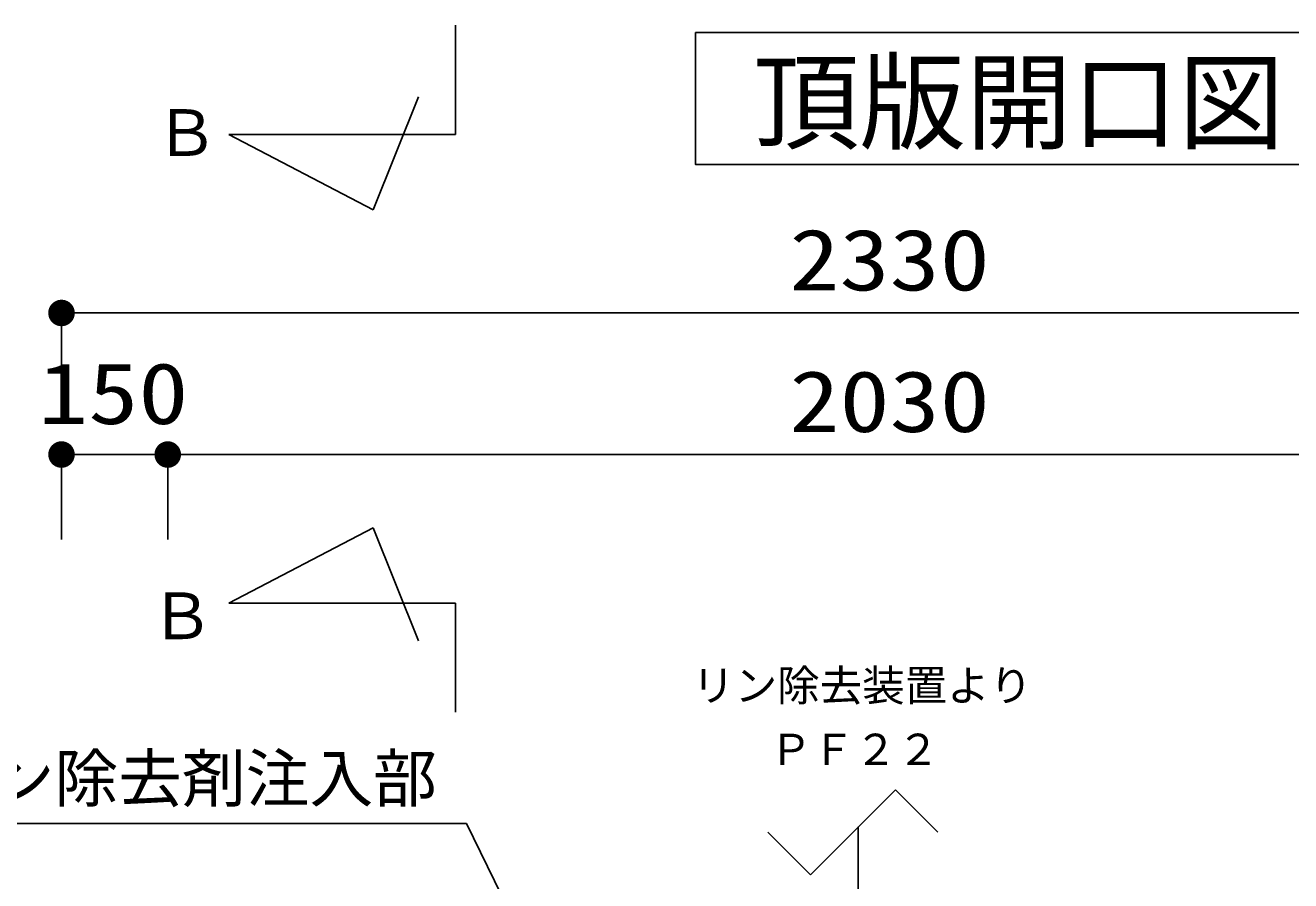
# Model space of a CAD drawing. Units: millimetres, scale not verified. Extents: x -23334 to 8910, y -6308 to 6308.
# Drawn here: x -6101 to -4315, y 1770 to 2978 of the extents above; entities that cross this region are included whole.
import ezdxf
from ezdxf.enums import TextEntityAlignment as Align

# ---------------------------------------------------------------- set-up
doc = ezdxf.new("R2010")
doc.units = ezdxf.units.MM
doc.header["$LTSCALE"] = 30
for name, color, linetype, lineweight in [('0-1_空気管', 3, 'Continuous', 25), ('0-D_07', 7, 'Continuous', 25), ('1-7_00クル-フ-6寸法', 132, 'Continuous', 25)]:
    doc.layers.add(name, color=color, linetype=linetype, lineweight=lineweight)
doc.styles.add('ＭＳ ゴシック', font='')
doc.styles.get('ＭＳ ゴシック').set_extended_font_data('MS Gothic')

msp = doc.modelspace()

# ---------------------------------------------------------------- linework, layer by layer
at = {"layer": '0-1_空気管'}
for p, q in [((-5493.89, 2978.23), (-5493.89, 2823.86)), ((-5610.23, 2717.53), (-5546.26, 2877.15)), ((-5813.89, 2823.86), (-5610.23, 2717.53)), ((-5493.89, 2823.86), (-5813.89, 2823.86)), ((-5813.89, 2162.01), (-5610.23, 2268.34)), ((-5610.23, 2268.34), (-5546.26, 2108.72)), ((-5493.89, 2162.01), (-5813.89, 2162.01)), ((-5493.89, 2007.64), (-5493.89, 2162.01)), ((-5478.25, 1850.39), (-6618.95, 1850.39)), ((-4925.28, 720.78), (-5478.25, 1850.39))]:
    msp.add_line(p, q, dxfattribs=at)
msp.add_lwpolyline([(-3125.5, 2781.54), (-3125.5, 2967.85), (-5154.83, 2967.85), (-5154.83, 2781.54)], close=True, dxfattribs=at)
at = {"layer": '0-D_07'}
for p, q in [((-4872.86, 1898.2), (-4992.86, 1778.2)), ((-4812.86, 1838.2), (-4872.86, 1898.2)), ((-4992.86, 1778.2), (-5052.86, 1838.2))]:
    msp.add_line(p, q, dxfattribs=at)
at = {"layer": '0-D_07', "color": 6}
msp.add_line((-4925.28, 1075.13), (-4925.28, 1845.78), dxfattribs=at)
at = {"layer": '1-7_00クル-フ-6寸法', "color": 4}
for p, q in [((-6050.28, 2451.8), (-6050.28, 2571.8)), ((-3720.28, 2571.8), (-6050.28, 2571.8)), ((-6050.28, 2251.8), (-6050.28, 2371.8)), ((-6050.28, 2371.8), (-5900.28, 2371.8)), ((-5900.28, 2251.8), (-5900.28, 2371.8)), ((-5900.28, 2251.8), (-5900.28, 2371.8)), ((-5900.28, 2371.8), (-3870.28, 2371.8))]:
    msp.add_line(p, q, dxfattribs=at)
at = {"layer": '1-7_00クル-フ-6寸法'}
for points in [[(-6050.28, 2571.8), (-6069.03, 2571.8), (-6068.88, 2574.15)], [(-6050.28, 2571.8), (-6068.88, 2574.15), (-6068.44, 2576.46)], [(-6050.28, 2571.8), (-6068.44, 2576.46), (-6067.71, 2578.7)], [(-6050.28, 2571.8), (-6067.71, 2578.7), (-6066.71, 2580.83)], [(-6050.28, 2571.8), (-6066.71, 2580.83), (-6065.45, 2582.82)], [(-6050.28, 2571.8), (-6065.45, 2582.82), (-6063.95, 2584.63)], [(-6050.28, 2571.8), (-6063.95, 2584.63), (-6062.23, 2586.24)], [(-6050.28, 2571.8), (-6062.23, 2586.24), (-6060.33, 2587.63)], [(-6050.28, 2571.8), (-6060.33, 2587.63), (-6058.26, 2588.76)], [(-6050.28, 2571.8), (-6058.26, 2588.76), (-6056.07, 2589.63)], [(-6050.28, 2571.8), (-6056.07, 2589.63), (-6053.79, 2590.22)], [(-6050.28, 2571.8), (-6053.79, 2590.22), (-6051.46, 2590.51)], [(-6050.28, 2571.8), (-6051.46, 2590.51), (-6049.1, 2590.51)], [(-6050.28, 2571.8), (-6049.1, 2590.51), (-6046.76, 2590.22)], [(-6050.28, 2571.8), (-6046.76, 2590.22), (-6044.48, 2589.63)], [(-6050.28, 2571.8), (-6044.48, 2589.63), (-6042.29, 2588.76)], [(-6050.28, 2571.8), (-6042.29, 2588.76), (-6040.23, 2587.63)], [(-6050.28, 2571.8), (-6040.23, 2587.63), (-6038.33, 2586.24)], [(-6050.28, 2571.8), (-6038.33, 2586.24), (-6036.61, 2584.63)], [(-6050.28, 2571.8), (-6036.61, 2584.63), (-6035.11, 2582.82)], [(-6050.28, 2571.8), (-6035.11, 2582.82), (-6033.85, 2580.83)], [(-6050.28, 2571.8), (-6033.85, 2580.83), (-6032.85, 2578.7)], [(-6050.28, 2571.8), (-6032.85, 2578.7), (-6032.12, 2576.46)], [(-6050.28, 2571.8), (-6032.12, 2576.46), (-6031.68, 2574.15)], [(-6050.28, 2571.8), (-6031.68, 2574.15), (-6031.53, 2571.8)], [(-6050.28, 2571.8), (-6068.88, 2569.45), (-6069.03, 2571.8)], [(-6050.28, 2571.8), (-6068.44, 2567.13), (-6068.88, 2569.45)], [(-6050.28, 2571.8), (-6067.71, 2564.89), (-6068.44, 2567.13)], [(-6050.28, 2571.8), (-6066.71, 2562.76), (-6067.71, 2564.89)], [(-6050.28, 2571.8), (-6065.45, 2560.78), (-6066.71, 2562.76)], [(-6050.28, 2571.8), (-6063.95, 2558.96), (-6065.45, 2560.78)], [(-6050.28, 2571.8), (-6062.23, 2557.35), (-6063.95, 2558.96)], [(-6050.28, 2571.8), (-6060.33, 2555.97), (-6062.23, 2557.35)], [(-6050.28, 2571.8), (-6058.26, 2554.83), (-6060.33, 2555.97)], [(-6050.28, 2571.8), (-6056.07, 2553.96), (-6058.26, 2554.83)], [(-6050.28, 2571.8), (-6053.79, 2553.38), (-6056.07, 2553.96)], [(-6050.28, 2571.8), (-6051.46, 2553.08), (-6053.79, 2553.38)], [(-6050.28, 2571.8), (-6049.1, 2553.08), (-6051.46, 2553.08)], [(-6050.28, 2571.8), (-6046.76, 2553.38), (-6049.1, 2553.08)], [(-6050.28, 2571.8), (-6044.48, 2553.96), (-6046.76, 2553.38)], [(-6050.28, 2571.8), (-6042.29, 2554.83), (-6044.48, 2553.96)], [(-6050.28, 2571.8), (-6040.23, 2555.97), (-6042.29, 2554.83)], [(-6050.28, 2571.8), (-6038.33, 2557.35), (-6040.23, 2555.97)], [(-6050.28, 2571.8), (-6036.61, 2558.96), (-6038.33, 2557.35)], [(-6050.28, 2571.8), (-6035.11, 2560.78), (-6036.61, 2558.96)], [(-6050.28, 2571.8), (-6033.85, 2562.76), (-6035.11, 2560.78)], [(-6050.28, 2571.8), (-6032.85, 2564.89), (-6033.85, 2562.76)], [(-6050.28, 2571.8), (-6032.12, 2567.13), (-6032.85, 2564.89)], [(-6050.28, 2571.8), (-6031.68, 2569.45), (-6032.12, 2567.13)], [(-6050.28, 2571.8), (-6031.53, 2571.8), (-6031.68, 2569.45)], [(-6050.28, 2371.8), (-6068.88, 2374.15), (-6068.44, 2376.46)], [(-6050.28, 2371.8), (-6068.44, 2376.46), (-6067.71, 2378.7)], [(-6050.28, 2371.8), (-6067.71, 2378.7), (-6066.71, 2380.83)], [(-6050.28, 2371.8), (-6066.71, 2380.83), (-6065.45, 2382.82)], [(-6050.28, 2371.8), (-6065.45, 2382.82), (-6063.95, 2384.63)], [(-6050.28, 2371.8), (-6063.95, 2384.63), (-6062.23, 2386.24)], [(-6050.28, 2371.8), (-6062.23, 2386.24), (-6060.33, 2387.63)], [(-6050.28, 2371.8), (-6060.33, 2387.63), (-6058.26, 2388.76)], [(-6050.28, 2371.8), (-6058.26, 2388.76), (-6056.07, 2389.63)], [(-6050.28, 2371.8), (-6056.07, 2389.63), (-6053.79, 2390.22)], [(-6050.28, 2371.8), (-6053.79, 2390.22), (-6051.46, 2390.51)], [(-6050.28, 2371.8), (-6051.46, 2390.51), (-6049.1, 2390.51)], [(-6050.28, 2371.8), (-6049.1, 2390.51), (-6046.76, 2390.22)], [(-6050.28, 2371.8), (-6046.76, 2390.22), (-6044.48, 2389.63)], [(-6050.28, 2371.8), (-6044.48, 2389.63), (-6042.29, 2388.76)], [(-6050.28, 2371.8), (-6042.29, 2388.76), (-6040.23, 2387.63)], [(-6050.28, 2371.8), (-6040.23, 2387.63), (-6038.33, 2386.24)], [(-6050.28, 2371.8), (-6038.33, 2386.24), (-6036.61, 2384.63)], [(-6050.28, 2371.8), (-6036.61, 2384.63), (-6035.11, 2382.82)], [(-6050.28, 2371.8), (-6035.11, 2382.82), (-6033.85, 2380.83)], [(-6050.28, 2371.8), (-6033.85, 2380.83), (-6032.85, 2378.7)], [(-6050.28, 2371.8), (-6032.85, 2378.7), (-6032.12, 2376.46)], [(-6050.28, 2371.8), (-6032.12, 2376.46), (-6031.68, 2374.15)], [(-5900.28, 2371.8), (-5918.88, 2374.15), (-5918.44, 2376.46)], [(-5900.28, 2371.8), (-5918.88, 2374.15), (-5918.44, 2376.46)], [(-5900.28, 2371.8), (-5918.44, 2376.46), (-5917.71, 2378.7)], [(-5900.28, 2371.8), (-5918.44, 2376.46), (-5917.71, 2378.7)], [(-5900.28, 2371.8), (-5917.71, 2378.7), (-5916.71, 2380.83)], [(-5900.28, 2371.8), (-5917.71, 2378.7), (-5916.71, 2380.83)], [(-5900.28, 2371.8), (-5916.71, 2380.83), (-5915.45, 2382.82)], [(-5900.28, 2371.8), (-5916.71, 2380.83), (-5915.45, 2382.82)], [(-5900.28, 2371.8), (-5915.45, 2382.82), (-5913.95, 2384.63)], [(-5900.28, 2371.8), (-5915.45, 2382.82), (-5913.95, 2384.63)], [(-5900.28, 2371.8), (-5913.95, 2384.63), (-5912.23, 2386.24)], [(-5900.28, 2371.8), (-5913.95, 2384.63), (-5912.23, 2386.24)], [(-5900.28, 2371.8), (-5912.23, 2386.24), (-5910.33, 2387.63)], [(-5900.28, 2371.8), (-5912.23, 2386.24), (-5910.33, 2387.63)], [(-5900.28, 2371.8), (-5910.33, 2387.63), (-5908.26, 2388.76)], [(-5900.28, 2371.8), (-5910.33, 2387.63), (-5908.26, 2388.76)], [(-5900.28, 2371.8), (-5908.26, 2388.76), (-5906.07, 2389.63)], [(-5900.28, 2371.8), (-5908.26, 2388.76), (-5906.07, 2389.63)], [(-5900.28, 2371.8), (-5906.07, 2389.63), (-5903.79, 2390.22)], [(-5900.28, 2371.8), (-5906.07, 2389.63), (-5903.79, 2390.22)], [(-5900.28, 2371.8), (-5903.79, 2390.22), (-5901.46, 2390.51)], [(-5900.28, 2371.8), (-5903.79, 2390.22), (-5901.46, 2390.51)], [(-5900.28, 2371.8), (-5901.46, 2390.51), (-5899.1, 2390.51)], [(-5900.28, 2371.8), (-5901.46, 2390.51), (-5899.1, 2390.51)], [(-5900.28, 2371.8), (-5899.1, 2390.51), (-5896.76, 2390.22)], [(-5900.28, 2371.8), (-5899.1, 2390.51), (-5896.76, 2390.22)], [(-5900.28, 2371.8), (-5896.76, 2390.22), (-5894.48, 2389.63)], [(-5900.28, 2371.8), (-5896.76, 2390.22), (-5894.48, 2389.63)], [(-5900.28, 2371.8), (-5894.48, 2389.63), (-5892.3, 2388.76)], [(-5900.28, 2371.8), (-5894.48, 2389.63), (-5892.3, 2388.76)], [(-5900.28, 2371.8), (-5892.3, 2388.76), (-5890.23, 2387.63)], [(-5900.28, 2371.8), (-5892.3, 2388.76), (-5890.23, 2387.63)], [(-5900.28, 2371.8), (-5890.23, 2387.63), (-5888.33, 2386.24)], [(-5900.28, 2371.8), (-5890.23, 2387.63), (-5888.33, 2386.24)], [(-5900.28, 2371.8), (-5888.33, 2386.24), (-5886.61, 2384.63)], [(-5900.28, 2371.8), (-5888.33, 2386.24), (-5886.61, 2384.63)], [(-5900.28, 2371.8), (-5886.61, 2384.63), (-5885.11, 2382.82)], [(-5900.28, 2371.8), (-5886.61, 2384.63), (-5885.11, 2382.82)], [(-5900.28, 2371.8), (-5885.11, 2382.82), (-5883.85, 2380.83)], [(-5900.28, 2371.8), (-5885.11, 2382.82), (-5883.85, 2380.83)], [(-5900.28, 2371.8), (-5883.85, 2380.83), (-5882.85, 2378.7)], [(-5900.28, 2371.8), (-5883.85, 2380.83), (-5882.85, 2378.7)], [(-5900.28, 2371.8), (-5882.85, 2378.7), (-5882.12, 2376.46)], [(-5900.28, 2371.8), (-5882.85, 2378.7), (-5882.12, 2376.46)], [(-5900.28, 2371.8), (-5882.12, 2376.46), (-5881.68, 2374.15)], [(-5900.28, 2371.8), (-5882.12, 2376.46), (-5881.68, 2374.15)], [(-6050.28, 2371.8), (-6069.03, 2371.8), (-6068.88, 2374.15)], [(-6050.28, 2371.8), (-6068.88, 2369.45), (-6069.03, 2371.8)], [(-6050.28, 2371.8), (-6068.44, 2367.13), (-6068.88, 2369.45)], [(-6050.28, 2371.8), (-6067.71, 2364.89), (-6068.44, 2367.13)], [(-6050.28, 2371.8), (-6066.71, 2362.76), (-6067.71, 2364.89)], [(-6050.28, 2371.8), (-6065.45, 2360.78), (-6066.71, 2362.76)], [(-6050.28, 2371.8), (-6063.95, 2358.96), (-6065.45, 2360.78)], [(-6050.28, 2371.8), (-6062.23, 2357.35), (-6063.95, 2358.96)], [(-6050.28, 2371.8), (-6060.33, 2355.97), (-6062.23, 2357.35)], [(-6050.28, 2371.8), (-6058.26, 2354.83), (-6060.33, 2355.97)], [(-6050.28, 2371.8), (-6056.07, 2353.96), (-6058.26, 2354.83)], [(-6050.28, 2371.8), (-6053.79, 2353.38), (-6056.07, 2353.96)], [(-6050.28, 2371.8), (-6051.46, 2353.08), (-6053.79, 2353.38)], [(-6050.28, 2371.8), (-6049.1, 2353.08), (-6051.46, 2353.08)], [(-6050.28, 2371.8), (-6031.68, 2374.15), (-6031.53, 2371.8)], [(-6050.28, 2371.8), (-6046.76, 2353.38), (-6049.1, 2353.08)], [(-6050.28, 2371.8), (-6044.48, 2353.96), (-6046.76, 2353.38)], [(-6050.28, 2371.8), (-6042.29, 2354.83), (-6044.48, 2353.96)], [(-6050.28, 2371.8), (-6040.23, 2355.97), (-6042.29, 2354.83)], [(-6050.28, 2371.8), (-6038.33, 2357.35), (-6040.23, 2355.97)], [(-6050.28, 2371.8), (-6036.61, 2358.96), (-6038.33, 2357.35)], [(-6050.28, 2371.8), (-6035.11, 2360.78), (-6036.61, 2358.96)], [(-6050.28, 2371.8), (-6033.85, 2362.76), (-6035.11, 2360.78)], [(-6050.28, 2371.8), (-6032.85, 2364.89), (-6033.85, 2362.76)], [(-6050.28, 2371.8), (-6032.12, 2367.13), (-6032.85, 2364.89)], [(-6050.28, 2371.8), (-6031.68, 2369.45), (-6032.12, 2367.13)], [(-6050.28, 2371.8), (-6031.53, 2371.8), (-6031.68, 2369.45)], [(-5900.28, 2371.8), (-5919.03, 2371.8), (-5918.88, 2374.15)], [(-5900.28, 2371.8), (-5919.03, 2371.8), (-5918.88, 2374.15)], [(-5900.28, 2371.8), (-5918.88, 2369.45), (-5919.03, 2371.8)], [(-5900.28, 2371.8), (-5918.88, 2369.45), (-5919.03, 2371.8)], [(-5900.28, 2371.8), (-5918.44, 2367.13), (-5918.88, 2369.45)], [(-5900.28, 2371.8), (-5918.44, 2367.13), (-5918.88, 2369.45)], [(-5900.28, 2371.8), (-5917.71, 2364.89), (-5918.44, 2367.13)], [(-5900.28, 2371.8), (-5917.71, 2364.89), (-5918.44, 2367.13)], [(-5900.28, 2371.8), (-5916.71, 2362.76), (-5917.71, 2364.89)], [(-5900.28, 2371.8), (-5916.71, 2362.76), (-5917.71, 2364.89)], [(-5900.28, 2371.8), (-5915.45, 2360.78), (-5916.71, 2362.76)], [(-5900.28, 2371.8), (-5915.45, 2360.78), (-5916.71, 2362.76)], [(-5900.28, 2371.8), (-5913.95, 2358.96), (-5915.45, 2360.78)], [(-5900.28, 2371.8), (-5913.95, 2358.96), (-5915.45, 2360.78)], [(-5900.28, 2371.8), (-5912.23, 2357.35), (-5913.95, 2358.96)], [(-5900.28, 2371.8), (-5912.23, 2357.35), (-5913.95, 2358.96)], [(-5900.28, 2371.8), (-5910.33, 2355.97), (-5912.23, 2357.35)], [(-5900.28, 2371.8), (-5910.33, 2355.97), (-5912.23, 2357.35)], [(-5900.28, 2371.8), (-5908.26, 2354.83), (-5910.33, 2355.97)], [(-5900.28, 2371.8), (-5908.26, 2354.83), (-5910.33, 2355.97)], [(-5900.28, 2371.8), (-5906.07, 2353.96), (-5908.26, 2354.83)], [(-5900.28, 2371.8), (-5906.07, 2353.96), (-5908.26, 2354.83)], [(-5900.28, 2371.8), (-5903.79, 2353.38), (-5906.07, 2353.96)], [(-5900.28, 2371.8), (-5903.79, 2353.38), (-5906.07, 2353.96)], [(-5900.28, 2371.8), (-5901.46, 2353.08), (-5903.79, 2353.38)], [(-5900.28, 2371.8), (-5901.46, 2353.08), (-5903.79, 2353.38)], [(-5900.28, 2371.8), (-5899.1, 2353.08), (-5901.46, 2353.08)], [(-5900.28, 2371.8), (-5899.1, 2353.08), (-5901.46, 2353.08)], [(-5900.28, 2371.8), (-5881.68, 2374.15), (-5881.53, 2371.8)], [(-5900.28, 2371.8), (-5881.68, 2374.15), (-5881.53, 2371.8)], [(-5900.28, 2371.8), (-5896.76, 2353.38), (-5899.1, 2353.08)], [(-5900.28, 2371.8), (-5894.48, 2353.96), (-5896.76, 2353.38)], [(-5900.28, 2371.8), (-5892.3, 2354.83), (-5894.48, 2353.96)], [(-5900.28, 2371.8), (-5890.23, 2355.97), (-5892.3, 2354.83)], [(-5900.28, 2371.8), (-5888.33, 2357.35), (-5890.23, 2355.97)], [(-5900.28, 2371.8), (-5886.61, 2358.96), (-5888.33, 2357.35)], [(-5900.28, 2371.8), (-5885.11, 2360.78), (-5886.61, 2358.96)], [(-5900.28, 2371.8), (-5883.85, 2362.76), (-5885.11, 2360.78)], [(-5900.28, 2371.8), (-5882.85, 2364.89), (-5883.85, 2362.76)], [(-5900.28, 2371.8), (-5882.12, 2367.13), (-5882.85, 2364.89)], [(-5900.28, 2371.8), (-5881.68, 2369.45), (-5882.12, 2367.13)], [(-5900.28, 2371.8), (-5881.53, 2371.8), (-5881.68, 2369.45)], [(-5900.28, 2371.8), (-5896.76, 2353.38), (-5899.1, 2353.08)], [(-5900.28, 2371.8), (-5894.48, 2353.96), (-5896.76, 2353.38)], [(-5900.28, 2371.8), (-5892.3, 2354.83), (-5894.48, 2353.96)], [(-5900.28, 2371.8), (-5890.23, 2355.97), (-5892.3, 2354.83)], [(-5900.28, 2371.8), (-5888.33, 2357.35), (-5890.23, 2355.97)], [(-5900.28, 2371.8), (-5886.61, 2358.96), (-5888.33, 2357.35)], [(-5900.28, 2371.8), (-5885.11, 2360.78), (-5886.61, 2358.96)], [(-5900.28, 2371.8), (-5883.85, 2362.76), (-5885.11, 2360.78)], [(-5900.28, 2371.8), (-5882.85, 2364.89), (-5883.85, 2362.76)], [(-5900.28, 2371.8), (-5882.12, 2367.13), (-5882.85, 2364.89)], [(-5900.28, 2371.8), (-5881.68, 2369.45), (-5882.12, 2367.13)], [(-5900.28, 2371.8), (-5881.53, 2371.8), (-5881.68, 2369.45)]]:
    msp.add_solid(points, dxfattribs=at)

# ---------------------------------------------------------------- texts
at = {"layer": '0-1_空気管', "color": 4, "style": 'ＭＳ ゴシック'}
for s, height, p in [('頂版開口図', 110, (-5073.58, 2781.57)), ('Ｂ', 65.98, (-5918.77, 2773.84)), ('Ｂ', 65.98, (-5925.24, 2091.17)), ('リン除去装置より', 43.99, (-5159.71, 2010.34)), ('ＰＦ２２', 43.99, (-5050.41, 1920.22)), ('掃除口兼リン除去剤注入部', 65.98, (-6600.2, 1861.6))]:
    msp.add_text(s, height=height, dxfattribs=at).set_placement(p, align=Align.BOTTOM_LEFT)
at = {"layer": '1-7_00クル-フ-6寸法', "color": 3, "style": 'ＭＳ ゴシック', "width": 1.2}
for s, p in [('2330', (-5022.42, 2577.64)), ('150', (-6083.28, 2388.89)), ('2030', (-5022.42, 2377.64))]:
    msp.add_text(s, height=86.66, dxfattribs=at).set_placement(p, align=Align.BOTTOM_LEFT)

doc.saveas('drawing.dxf')
